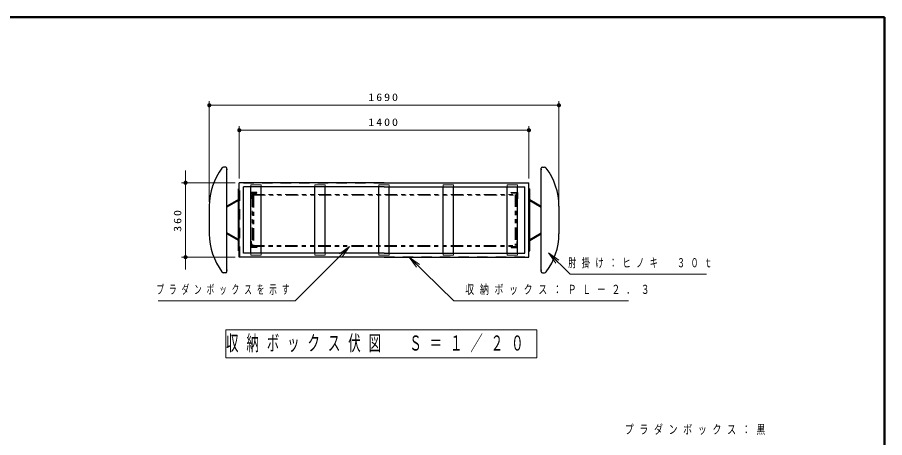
# Model space of a CAD drawing. Units: millimetres on the paper, scale 1:20. Extents: x -365 to 27, y 0 to 257.
# Drawn here: x -209.6 to 0, y 155.3 to 257 of the extents above; entities that cross this region are included whole.
import ezdxf

# ---------------------------------------------------------------- set-up
doc = ezdxf.new("R2010")
doc.units = ezdxf.units.MM
doc.linetypes.add('USER1', pattern=[4.5, 2.5, -2])
doc.linetypes.add('USER3', pattern=[8, 3, -1, 1, -1, 1, -1])
doc.layers.add('1_20', color=7, linetype='Continuous', lineweight=25)
doc.layers.add('NAKAMURA図枠', color=7, linetype='Continuous', lineweight=13)
doc.styles.add('ＭＳ ゴシック', font='')
doc.styles.get('ＭＳ ゴシック').set_extended_font_data('MS Gothic')

# ---------------------------------------------------------------- blocks, each defined once
blk = doc.blocks.new('filled_dot')
at = {"color": 0, "linetype": 'Continuous', "lineweight": -2, "const_width": 1.25}
blk.add_lwpolyline([(-0.625, 0, 1), (0.625, 0, 1)], format="xyb", close=True, dxfattribs=at)

msp = doc.modelspace()

# ---------------------------------------------------------------- linework, layer by layer
at = {"layer": '1_20', "lineweight": 13}
for p, q in [((-163.229, 212.353), (-163.229, 236.721)), ((-163.229, 235.721), (-78.729, 235.721)), ((-78.729, 212.353), (-78.729, 236.721)), ((-155.979, 217.978), (-155.979, 230.691)), ((-85.979, 217.978), (-85.979, 230.691)), ((-155.979, 229.691), (-85.979, 229.691)), ((-168.968, 195.978), (-168.968, 219.978)), ((-156.979, 216.978), (-169.968, 216.978)), ((-131.778, 199.81), (-129.304, 201.578)), ((-129.304, 201.578), (-131.425, 199.456)), ((-129.304, 201.578), (-131.071, 199.103)), ((-79.456, 197.555), (-81.232, 200.024)), ((-81.232, 200.024), (-78.752, 198.265)), ((-81.232, 200.024), (-79.104, 197.91)), ((-156.979, 198.978), (-169.968, 198.978)), ((-113.123, 196.522), (-114.917, 198.978)), ((-114.917, 198.978), (-112.423, 197.236)), ((-114.917, 198.978), (-112.773, 196.879)), ((-159.235, 181.397), (-159.235, 174.591)), ((-84.095, 181.397), (-159.235, 181.397)), ((-84.095, 174.591), (-84.095, 181.397)), ((-159.235, 174.591), (-84.095, 174.591))]:
    msp.add_line(p, q, dxfattribs=at)
at = {"layer": '1_20'}
for p, q in [((-159.229, 220.728), (-159.76, 220.728)), ((-158.979, 195.478), (-158.979, 220.478)), ((-158.979, 220.228), (-158.979, 220.078)), ((-82.979, 195.478), (-82.979, 220.478)), ((-82.978, 220.228), (-82.978, 220.078)), ((-82.729, 220.728), (-82.198, 220.728)), ((-163.229, 211.353), (-163.229, 204.603)), ((-78.729, 211.353), (-78.729, 204.603)), ((-159.229, 195.228), (-159.76, 195.228)), ((-158.979, 195.878), (-158.979, 195.728)), ((-82.978, 195.878), (-82.978, 195.728)), ((-82.729, 195.228), (-82.198, 195.228))]:
    msp.add_line(p, q, dxfattribs=at)
at = {"layer": '1_20', "color": 4}
for p, q in [((-120.979, 216.978), (-155.979, 216.978)), ((-155.979, 198.978), (-155.979, 216.978)), ((-120.979, 215.978), (-154.979, 215.978)), ((-154.979, 199.978), (-154.979, 215.978)), ((-153.229, 199.978), (-153.229, 215.978)), ((-150.729, 199.978), (-150.729, 215.978)), ((-137.729, 199.978), (-137.729, 215.978)), ((-135.229, 199.978), (-135.229, 215.978)), ((-122.229, 199.978), (-122.229, 215.978)), ((-120.979, 216.978), (-85.979, 216.978)), ((-120.979, 215.978), (-86.979, 215.978)), ((-119.729, 199.978), (-119.729, 215.978)), ((-106.729, 199.978), (-106.729, 215.978)), ((-104.229, 199.978), (-104.229, 215.978)), ((-91.229, 199.978), (-91.229, 215.978)), ((-88.729, 199.978), (-88.729, 215.978)), ((-86.979, 199.978), (-86.979, 215.978)), ((-85.979, 198.978), (-85.979, 216.978)), ((-155.979, 215.478), (-156.204, 215.478)), ((-156.204, 200.478), (-156.204, 215.478)), ((-151.729, 214.628), (-153.229, 214.628)), ((-153.229, 214.628), (-153.229, 213.128)), ((-153.079, 213.228), (-153.079, 214.278)), ((-152.879, 214.478), (-151.829, 214.478)), ((-151.729, 214.578), (-151.729, 214.628)), ((-90.229, 214.628), (-88.729, 214.628)), ((-90.229, 214.578), (-90.229, 214.628)), ((-89.079, 214.478), (-90.129, 214.478)), ((-88.879, 213.228), (-88.879, 214.278)), ((-88.729, 214.628), (-88.729, 213.128)), ((-85.979, 215.478), (-85.754, 215.478)), ((-85.754, 200.478), (-85.754, 215.478)), ((-156.204, 212.937), (-158.979, 211.335)), ((-156.204, 212.677), (-158.979, 211.075)), ((-153.229, 213.128), (-153.179, 213.128)), ((-88.729, 213.128), (-88.779, 213.128)), ((-85.754, 212.937), (-82.979, 211.335)), ((-85.754, 212.677), (-82.979, 211.075)), ((-156.204, 203.278), (-158.979, 204.88)), ((-156.204, 203.018), (-158.979, 204.621)), ((-85.754, 203.278), (-82.979, 204.88)), ((-85.754, 203.018), (-82.979, 204.621)), ((-153.229, 202.828), (-153.179, 202.828)), ((-153.229, 201.328), (-153.229, 202.828)), ((-151.729, 201.328), (-153.229, 201.328)), ((-153.079, 202.728), (-153.079, 201.678)), ((-152.879, 201.478), (-151.829, 201.478)), ((-151.729, 201.378), (-151.729, 201.328)), ((-90.229, 201.378), (-90.229, 201.328)), ((-90.229, 201.328), (-88.729, 201.328)), ((-89.079, 201.478), (-90.129, 201.478)), ((-88.879, 202.728), (-88.879, 201.678)), ((-88.729, 202.828), (-88.779, 202.828)), ((-88.729, 201.328), (-88.729, 202.828)), ((-155.979, 200.478), (-156.204, 200.478)), ((-120.979, 199.978), (-154.979, 199.978)), ((-120.979, 199.978), (-86.979, 199.978)), ((-85.979, 200.478), (-85.754, 200.478)), ((-120.979, 198.978), (-155.979, 198.978)), ((-120.979, 198.978), (-149.205, 198.978)), ((-120.979, 198.978), (-92.753, 198.978)), ((-120.979, 198.978), (-85.979, 198.978))]:
    msp.add_line(p, q, dxfattribs=at)
at = {"layer": '1_20', "color": 4, "linetype": 'USER1', "lineweight": 13}
for p, q in [((-120.979, 216.863), (-155.864, 216.863)), ((-155.864, 199.093), (-155.864, 216.863)), ((-150.729, 216.478), (-153.229, 216.478)), ((-153.229, 215.978), (-153.229, 216.478)), ((-150.729, 215.978), (-150.729, 216.478)), ((-135.229, 216.478), (-137.729, 216.478)), ((-137.729, 215.978), (-137.729, 216.478)), ((-135.229, 215.978), (-135.229, 216.478)), ((-120.979, 216.478), (-122.229, 216.478)), ((-122.229, 215.978), (-122.229, 216.478)), ((-120.979, 216.863), (-86.094, 216.863)), ((-120.979, 216.478), (-119.729, 216.478)), ((-119.729, 215.978), (-119.729, 216.478)), ((-106.729, 216.478), (-104.229, 216.478)), ((-106.729, 215.978), (-106.729, 216.478)), ((-104.229, 215.978), (-104.229, 216.478)), ((-91.229, 216.478), (-88.729, 216.478)), ((-91.229, 215.978), (-91.229, 216.478)), ((-88.729, 215.978), (-88.729, 216.478)), ((-86.094, 199.093), (-86.094, 216.863)), ((-153.229, 199.978), (-153.229, 199.478)), ((-150.729, 199.478), (-153.229, 199.478)), ((-150.729, 199.978), (-150.729, 199.478)), ((-137.729, 199.978), (-137.729, 199.478)), ((-135.229, 199.478), (-137.729, 199.478)), ((-135.229, 199.978), (-135.229, 199.478)), ((-122.229, 199.978), (-122.229, 199.478)), ((-120.979, 199.478), (-122.229, 199.478)), ((-120.979, 199.478), (-119.729, 199.478)), ((-119.729, 199.978), (-119.729, 199.478)), ((-106.729, 199.978), (-106.729, 199.478)), ((-106.729, 199.478), (-104.229, 199.478)), ((-104.229, 199.978), (-104.229, 199.478)), ((-91.229, 199.978), (-91.229, 199.478)), ((-91.229, 199.478), (-88.729, 199.478)), ((-88.729, 199.978), (-88.729, 199.478)), ((-120.979, 199.093), (-155.864, 199.093)), ((-120.979, 199.093), (-86.094, 199.093))]:
    msp.add_line(p, q, dxfattribs=at)
at = {"layer": '1_20', "linetype": 'USER3', "lineweight": 13}
for p, q in [((-152.879, 214.178), (-89.079, 214.178)), ((-152.879, 214.178), (-152.879, 201.778)), ((-152.679, 213.978), (-152.679, 201.778)), ((-152.679, 213.978), (-89.079, 213.978)), ((-152.479, 213.978), (-152.479, 201.778)), ((-89.279, 214.178), (-89.279, 201.778)), ((-89.079, 214.178), (-89.079, 201.778)), ((-88.879, 214.178), (-88.879, 201.578)), ((-152.879, 201.778), (-89.079, 201.778)), ((-152.879, 201.578), (-88.879, 201.578))]:
    msp.add_line(p, q, dxfattribs=at)
at = {"layer": '1_20', "lineweight": 13}
for points in [[(-129.304, 201.578), (-142.464, 188.417), (-175.58, 188.417)], [(-81.232, 200.024), (-76.039, 194.865), (-43.039, 194.865)], [(-114.917, 198.978), (-104.129, 188.417), (-61.901, 188.417)]]:
    msp.add_lwpolyline(points, dxfattribs=at)
at = {"layer": '1_20'}
for centre, radius, start, end in [((-147.979, 211.353), 15.25, 143.00862, 180), ((-159.76, 220.228), 0.5, 90, 143.00862), ((-159.229, 220.478), 0.25, 0, 90), ((-82.729, 220.478), 0.25, 90, 180), ((-82.198, 220.228), 0.5, 36.99138, 90), ((-93.979, 211.353), 15.25, 0, 36.99138), ((-147.979, 204.603), 15.25, 180, 216.99138), ((-93.979, 204.603), 15.25, 323.00862, 0), ((-159.76, 195.728), 0.5, 216.99138, 270), ((-159.229, 195.478), 0.25, 270, 0), ((-82.729, 195.478), 0.25, 180, 270), ((-82.198, 195.728), 0.5, 270, 323.00862)]:
    msp.add_arc(centre, radius, start, end, dxfattribs=at)
at = {"layer": '1_20', "color": 4}
for centre, radius, start, end in [((-152.879, 214.278), 0.2, 90, 180), ((-151.829, 214.578), 0.1, 270, 0), ((-90.129, 214.578), 0.1, 180, 270), ((-89.079, 214.278), 0.2, 0, 90), ((-153.179, 213.228), 0.1, 270, 0), ((-88.779, 213.228), 0.1, 180, 270), ((-153.179, 202.728), 0.1, 0, 90), ((-152.879, 201.678), 0.2, 180, 270), ((-151.829, 201.378), 0.1, 0, 90), ((-90.129, 201.378), 0.1, 90, 180), ((-89.079, 201.678), 0.2, 270, 0), ((-88.779, 202.728), 0.1, 90, 180)]:
    msp.add_arc(centre, radius, start, end, dxfattribs=at)
at = {"layer": 'NAKAMURA図枠', "lineweight": 50}
for p, q in [((0, 257), (-365, 257)), ((0, 0), (0, 257))]:
    msp.add_line(p, q, dxfattribs=at)

# ---------------------------------------------------------------- block references
at = {"layer": '1_20', "lineweight": 13, "xscale": 0.4, "yscale": 0.4}
for p in [(-163.229, 235.721), (-155.979, 229.691)]:
    msp.add_blockref('filled_dot', p, dxfattribs=at)
for p, rotation in [((-78.729, 235.721), 180), ((-85.979, 229.691), 180), ((-168.968, 216.978), 90), ((-168.968, 198.978), 270)]:
    msp.add_blockref('filled_dot', p, dxfattribs=dict(at, rotation=rotation))

# ---------------------------------------------------------------- texts
at = {"layer": '1_20', "style": 'ＭＳ ゴシック'}
for s, insert, char_height, attachment_point in [('\\T1.33;\\W1.15;1690', (-120.979, 236.721), 1.833, 8), ('\\T1.33;\\W1.15;1400', (-120.979, 230.691), 1.833, 8), ('\\T1.64;\\W0.65;肘掛け：ヒノキ\u3000３０ｔ', (-76.481, 197.515), 2.199, 4), ('\\T1.64;\\W0.6;プラダンボックスを示す', (-175.997, 191.067), 2.199, 4), ('\\T1.64;\\W0.7;収納ボックス：ＰＬ－２．３', (-101.374, 191.067), 2.199, 4), ('\\T1.64;\\W0.6;収納ボックス伏図\u3000Ｓ＝１／２０', (-159.165, 177.994), 3.666, 4), ('\\T1.64;\\W0.7;プラダンボックス：黒', (-62.81, 157.196), 2.199, 4)]:
    msp.add_mtext(s, dxfattribs=dict(at, insert=insert, char_height=char_height, attachment_point=attachment_point))
at = {"layer": '1_20', "insert": (-169.968, 207.978), "char_height": 1.833, "attachment_point": 8, "rotation": 90, "style": 'ＭＳ ゴシック'}
msp.add_mtext('\\T1.33;\\W1.15;360', dxfattribs=at)

doc.saveas('drawing.dxf')
